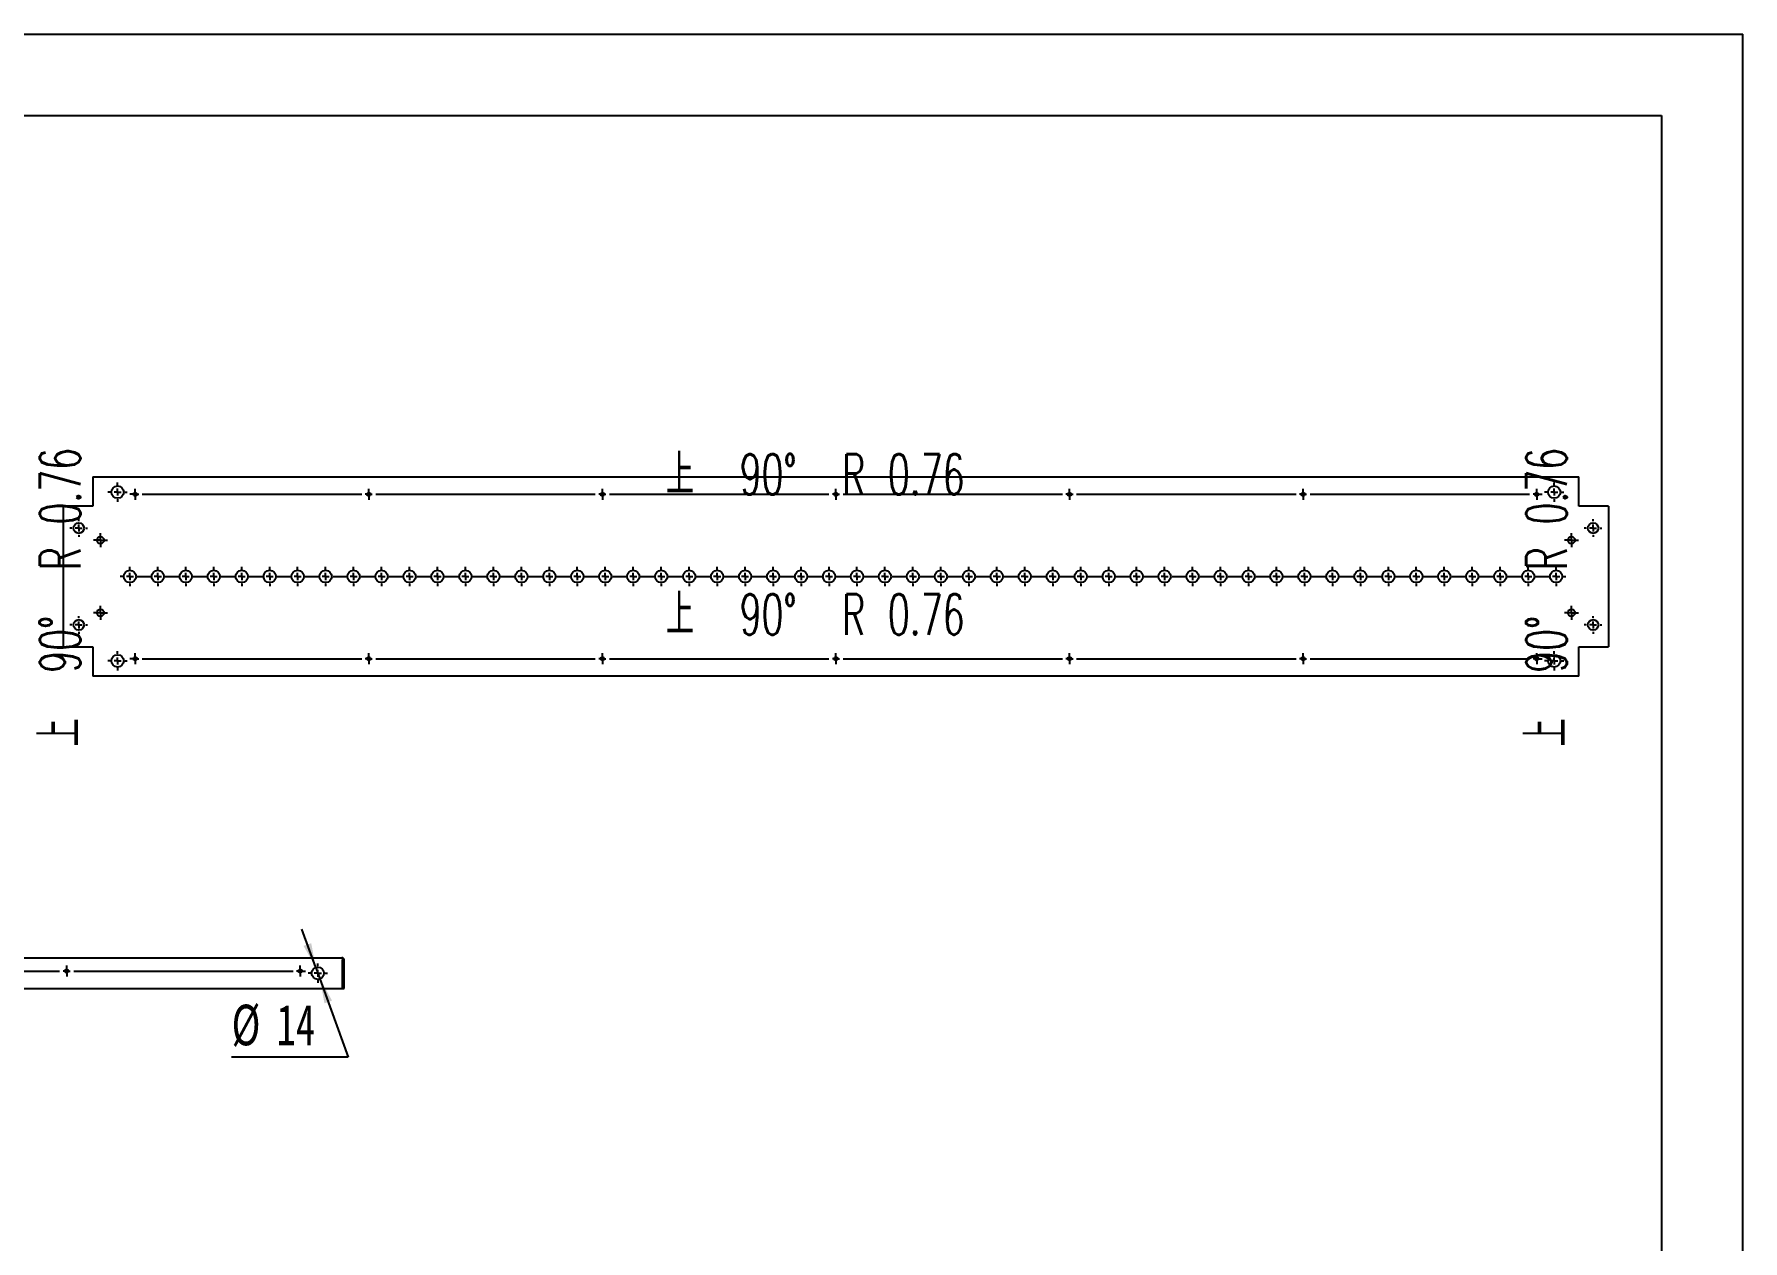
# Model space of a CAD drawing. Extents: x 0 to 3876, y 0 to 2741.
# Drawn here: x 1936 to 3876, y 1370 to 2741 of the extents above; entities that cross this region are included whole.
import ezdxf

# ---------------------------------------------------------------- set-up
doc = ezdxf.new("R2010")
doc.units = 0
doc.header["$LTSCALE"] = 9.228432
doc.layers.get('0').update_dxf_attribs({"linetype": 'CONTINUOUS'})
doc.layers.add('粗实线', color=7, linetype='CONTINUOUS')
doc.layers.add('细实线', color=7, linetype='CONTINUOUS')
doc.styles.add('SLDTEXTSTYLE6', font='TXT', dxfattribs={"width": 0.7})
doc.styles.add('SLDTEXTSTYLE7', font='TXT', dxfattribs={"width": 0.628571, "bigfont": 'bigfont'})
doc.dimstyles.new('SLDDIMSTYLE2', dxfattribs={"dimtxt": 46.142162, "dimasz": 27.685297, "dimexe": 0, "dimexo": 0.0625, "dimgap": 11.535541, "dimtad": 0, "dimtih": 1, "dimtoh": 1, "dimdec": 1, "dimrnd": 1e-09, "dimzin": 12, "dimtxsty": 'SLDTEXTSTYLE6', "dimsah": 1, "dimcen": 0, "dimazin": 3, "dimtfac": 1, "dimtdec": 1, "dimtmove": 0, "dimatfit": 3, "dimtolj": 1, "dimtzin": 12})

# ---------------------------------------------------------------- blocks, each defined once
blk = doc.blocks.new('_D_17')
at = {"layer": '细实线'}
for p, q in [((2255.8, 1680.9), (2240, 1724.3)), ((2255.8, 1680.9), (2260.6, 1667.8)), ((2260.6, 1667.8), (2292.7, 1579.2)), ((2292.7, 1579.2), (2160.3, 1579.2))]:
    blk.add_line(p, q, dxfattribs=at)
for points in [[(2255.8, 1680.9), (2250.7, 1708.5), (2242, 1705.4)], [(2260.6, 1667.8), (2265.7, 1640.2), (2274.3, 1643.3)]]:
    blk.add_solid(points, dxfattribs=at)
at = {"layer": '细实线', "char_height": 46.14, "attachment_point": 1, "style": 'SLDTEXTSTYLE6'}
for s, insert in [('%%c', (2160.3, 1638.7)), ('14', (2211.3, 1638.7))]:
    blk.add_mtext(s, dxfattribs=dict(at, insert=insert))
blk = doc.blocks.new('SW_CENTERMARKSYMBOL_8')
at = {"layer": '细实线', "color": 0}
for p, q in [((-8, 0), (-11, 0)), ((0, 0), (-4, 0)), ((0, 8), (0, 11)), ((0, 0), (0, 4)), ((0, 0), (0, -4)), ((0, 0), (4, 0)), ((8, 0), (11, 0)), ((0, -8), (0, -11))]:
    blk.add_line(p, q, dxfattribs=at)
blk = doc.blocks.new('SW_CENTERMARKSYMBOL_9')
at = {"layer": '细实线', "color": 0}
for p, q in [((-269.2, 0), (-271.3, 0)), ((-265.2, 0), (-269.2, 0)), ((-265.2, 4), (-265.2, 6.1)), ((-265.2, 0), (-265.2, 4)), ((-265.2, 0), (-265.2, -4)), ((-265.2, 0), (-261.2, 0)), ((-257.2, 0), (-8, 0)), ((0, 0), (-4, 0)), ((0, 4), (0, 6.1)), ((0, 0), (0, 4)), ((0, 0), (0, -4)), ((0, 0), (4, 0)), ((8, 0), (257.2, 0)), ((265.2, 0), (261.2, 0)), ((265.2, 4), (265.2, 6.1)), ((265.2, 0), (265.2, 4)), ((265.2, 0), (265.2, -4)), ((265.2, 0), (269.2, 0)), ((273.2, 0), (522.3, 0)), ((530.3, 0), (526.3, 0)), ((530.3, 4), (530.3, 6.1)), ((530.3, 0), (530.3, 4)), ((530.3, 0), (530.3, -4)), ((530.3, 0), (534.3, 0)), ((538.3, 0), (787.5, 0)), ((795.5, 0), (791.5, 0)), ((795.5, 4), (795.5, 6.1)), ((795.5, 0), (795.5, 4)), ((795.5, 0), (795.5, -4)), ((795.5, 0), (799.5, 0)), ((803.5, 0), (1052.7, 0)), ((1060.7, 0), (1056.7, 0)), ((1060.7, 4), (1060.7, 6.1)), ((1060.7, 0), (1060.7, 4)), ((1060.7, 0), (1060.7, -4)), ((1060.7, 0), (1064.7, 0)), ((1068.7, 0), (1317.8, 0)), ((1325.8, 0), (1321.8, 0)), ((1325.8, 4), (1325.8, 6.1)), ((1325.8, 0), (1325.8, 4)), ((1325.8, 0), (1325.8, -4)), ((1325.8, 0), (1329.8, 0)), ((1329.8, 0), (1331.9, 0)), ((-265.2, -4), (-265.2, -6.1)), ((0, -4), (0, -6.1)), ((265.2, -4), (265.2, -6.1)), ((530.3, -4), (530.3, -6.1)), ((795.5, -4), (795.5, -6.1)), ((1060.7, -4), (1060.7, -6.1)), ((1325.8, -4), (1325.8, -6.1))]:
    blk.add_line(p, q, dxfattribs=at)
blk = doc.blocks.new('SW_CENTERMARKSYMBOL_10')
at = {"layer": '细实线', "color": 0}
for p, q in [((-39.75, 0), (-42.75, 0)), ((-31.75, 0), (-35.75, 0)), ((-31.75, 8), (-31.75, 11)), ((-31.75, 0), (-31.75, 4)), ((-31.75, 0), (-31.75, -4)), ((-31.75, 0), (-27.75, 0)), ((-23.75, 0), (-8, 0)), ((0, 0), (-4, 0)), ((0, 8), (0, 11)), ((0, 0), (0, 4)), ((0, 0), (0, -4)), ((0, 0), (4, 0)), ((8, 0), (23.75, 0)), ((31.75, 0), (27.75, 0)), ((31.75, 8), (31.75, 11)), ((31.75, 0), (31.75, 4)), ((31.75, 0), (31.75, -4)), ((31.75, 0), (35.75, 0)), ((39.75, 0), (55.5, 0)), ((63.5, 0), (59.5, 0)), ((63.5, 8), (63.5, 11)), ((63.5, 0), (63.5, 4)), ((63.5, 0), (63.5, -4)), ((63.5, 0), (67.5, 0)), ((71.5, 0), (87.25, 0)), ((95.25, 0), (91.25, 0)), ((95.25, 8), (95.25, 11)), ((95.25, 0), (95.25, 4)), ((95.25, 0), (95.25, -4)), ((95.25, 0), (99.25, 0)), ((103.25, 0), (119, 0)), ((127, 0), (123, 0)), ((127, 8), (127, 11)), ((127, 0), (127, 4)), ((127, 0), (127, -4)), ((127, 0), (131, 0)), ((135, 0), (150.75, 0)), ((158.75, 0), (154.75, 0)), ((158.75, 8), (158.75, 11)), ((158.75, 0), (158.75, 4)), ((158.75, 0), (158.75, -4)), ((158.75, 0), (162.75, 0)), ((166.75, 0), (182.5, 0)), ((190.5, 0), (186.5, 0)), ((190.5, 8), (190.5, 11)), ((190.5, 0), (190.5, 4)), ((190.5, 0), (190.5, -4)), ((190.5, 0), (194.5, 0)), ((198.5, 0), (214.25, 0)), ((222.25, 0), (218.25, 0)), ((222.25, 8), (222.25, 11)), ((222.25, 0), (222.25, 4)), ((222.25, 0), (222.25, -4)), ((222.25, 0), (226.25, 0)), ((230.25, 0), (246, 0)), ((254, 0), (250, 0)), ((254, 8), (254, 11)), ((254, 0), (254, 4)), ((254, 0), (254, -4)), ((254, 0), (258, 0)), ((262, 0), (277.75, 0)), ((285.75, 0), (281.75, 0)), ((285.75, 8), (285.75, 11)), ((285.75, 0), (285.75, 4)), ((285.75, 0), (285.75, -4)), ((285.75, 0), (289.75, 0)), ((293.75, 0), (309.5, 0)), ((317.5, 0), (313.5, 0)), ((317.5, 8), (317.5, 11)), ((317.5, 0), (317.5, 4)), ((317.5, 0), (317.5, -4)), ((317.5, 0), (321.5, 0)), ((325.5, 0), (341.25, 0)), ((349.25, 0), (345.25, 0)), ((349.25, 8), (349.25, 11)), ((349.25, 0), (349.25, 4)), ((349.25, 0), (349.25, -4)), ((349.25, 0), (353.25, 0)), ((357.25, 0), (373, 0)), ((381, 0), (377, 0)), ((381, 8), (381, 11)), ((381, 0), (381, 4)), ((381, 0), (381, -4)), ((381, 0), (385, 0)), ((389, 0), (404.75, 0)), ((412.75, 0), (408.75, 0)), ((412.75, 8), (412.75, 11)), ((412.75, 0), (412.75, 4)), ((412.75, 0), (412.75, -4)), ((412.75, 0), (416.75, 0)), ((420.75, 0), (436.5, 0)), ((444.5, 0), (440.5, 0)), ((444.5, 8), (444.5, 11)), ((444.5, 0), (444.5, 4)), ((444.5, 0), (444.5, -4)), ((444.5, 0), (448.5, 0)), ((452.5, 0), (468.25, 0)), ((476.25, 0), (472.25, 0)), ((476.25, 8), (476.25, 11)), ((476.25, 0), (476.25, 4)), ((476.25, 0), (476.25, -4)), ((476.25, 0), (480.25, 0)), ((484.25, 0), (500, 0)), ((508, 0), (504, 0)), ((508, 8), (508, 11)), ((508, 0), (508, 4)), ((508, 0), (508, -4)), ((508, 0), (512, 0)), ((516, 0), (531.75, 0)), ((539.75, 0), (535.75, 0)), ((539.75, 8), (539.75, 11)), ((539.75, 0), (539.75, 4)), ((539.75, 0), (539.75, -4)), ((539.75, 0), (543.75, 0)), ((547.75, 0), (563.5, 0)), ((571.5, 0), (567.5, 0)), ((571.5, 8), (571.5, 11)), ((571.5, 0), (571.5, 4)), ((571.5, 0), (571.5, -4)), ((571.5, 0), (575.5, 0)), ((579.5, 0), (595.25, 0)), ((603.25, 0), (599.25, 0)), ((603.25, 8), (603.25, 11)), ((603.25, 0), (603.25, 4)), ((603.25, 0), (603.25, -4)), ((603.25, 0), (607.25, 0)), ((611.25, 0), (627, 0)), ((635, 0), (631, 0)), ((635, 8), (635, 11)), ((635, 0), (635, 4)), ((635, 0), (635, -4)), ((635, 0), (639, 0)), ((643, 0), (658.75, 0)), ((666.75, 0), (662.75, 0)), ((666.75, 8), (666.75, 11)), ((666.75, 0), (666.75, 4)), ((666.75, 0), (666.75, -4)), ((666.75, 0), (670.75, 0)), ((674.75, 0), (690.5, 0)), ((698.5, 0), (694.5, 0)), ((698.5, 8), (698.5, 11)), ((698.5, 0), (698.5, 4)), ((698.5, 0), (698.5, -4)), ((698.5, 0), (702.5, 0)), ((706.5, 0), (722.25, 0)), ((730.25, 0), (726.25, 0)), ((730.25, 8), (730.25, 11)), ((730.25, 0), (730.25, 4)), ((730.25, 0), (730.25, -4)), ((730.25, 0), (734.25, 0)), ((738.25, 0), (754, 0)), ((762, 0), (758, 0)), ((762, 8), (762, 11)), ((762, 0), (762, 4)), ((762, 0), (762, -4)), ((762, 0), (766, 0)), ((770, 0), (785.75, 0)), ((793.75, 0), (789.75, 0)), ((793.75, 8), (793.75, 11)), ((793.75, 0), (793.75, 4)), ((793.75, 0), (793.75, -4)), ((793.75, 0), (797.75, 0)), ((801.75, 0), (817.5, 0)), ((825.5, 0), (821.5, 0)), ((825.5, 8), (825.5, 11)), ((825.5, 0), (825.5, 4)), ((825.5, 0), (825.5, -4)), ((825.5, 0), (829.5, 0)), ((833.5, 0), (849.25, 0)), ((857.25, 0), (853.25, 0)), ((857.25, 8), (857.25, 11)), ((857.25, 0), (857.25, 4)), ((857.25, 0), (857.25, -4)), ((857.25, 0), (861.25, 0)), ((865.25, 0), (881, 0)), ((889, 0), (885, 0)), ((889, 8), (889, 11)), ((889, 0), (889, 4)), ((889, 0), (889, -4)), ((889, 0), (893, 0)), ((897, 0), (912.75, 0)), ((920.75, 0), (916.75, 0)), ((920.75, 8), (920.75, 11)), ((920.75, 0), (920.75, 4)), ((920.75, 0), (920.75, -4)), ((920.75, 0), (924.75, 0)), ((928.75, 0), (944.5, 0)), ((952.5, 0), (948.5, 0)), ((952.5, 8), (952.5, 11)), ((952.5, 0), (952.5, 4)), ((952.5, 0), (952.5, -4)), ((952.5, 0), (956.5, 0)), ((960.5, 0), (976.25, 0)), ((984.25, 0), (980.25, 0)), ((984.25, 8), (984.25, 11)), ((984.25, 0), (984.25, 4)), ((984.25, 0), (984.25, -4)), ((984.25, 0), (988.25, 0)), ((992.25, 0), (1008, 0)), ((1016, 0), (1012, 0)), ((1016, 8), (1016, 11)), ((1016, 0), (1016, 4)), ((1016, 0), (1016, -4)), ((1016, 0), (1020, 0)), ((1024, 0), (1039.75, 0)), ((1047.75, 0), (1043.75, 0)), ((1047.75, 8), (1047.75, 11)), ((1047.75, 0), (1047.75, 4)), ((1047.75, 0), (1047.75, -4)), ((1047.75, 0), (1051.75, 0)), ((1055.75, 0), (1071.5, 0)), ((1079.5, 0), (1075.5, 0)), ((1079.5, 8), (1079.5, 11)), ((1079.5, 0), (1079.5, 4)), ((1079.5, 0), (1079.5, -4)), ((1079.5, 0), (1083.5, 0)), ((1087.5, 0), (1103.25, 0)), ((1111.25, 0), (1107.25, 0)), ((1111.25, 8), (1111.25, 11)), ((1111.25, 0), (1111.25, 4)), ((1111.25, 0), (1111.25, -4)), ((1111.25, 0), (1115.25, 0)), ((1119.25, 0), (1135, 0)), ((1143, 0), (1139, 0)), ((1143, 8), (1143, 11)), ((1143, 0), (1143, 4)), ((1143, 0), (1143, -4)), ((1143, 0), (1147, 0)), ((1151, 0), (1166.75, 0)), ((1174.75, 0), (1170.75, 0)), ((1174.75, 8), (1174.75, 11)), ((1174.75, 0), (1174.75, 4)), ((1174.75, 0), (1174.75, -4)), ((1174.75, 0), (1178.75, 0)), ((1182.75, 0), (1198.5, 0)), ((1206.5, 0), (1202.5, 0)), ((1206.5, 8), (1206.5, 11)), ((1206.5, 0), (1206.5, 4)), ((1206.5, 0), (1206.5, -4)), ((1206.5, 0), (1210.5, 0)), ((1214.5, 0), (1230.25, 0)), ((1238.25, 0), (1234.25, 0)), ((1238.25, 8), (1238.25, 11)), ((1238.25, 0), (1238.25, 4)), ((1238.25, 0), (1238.25, -4)), ((1238.25, 0), (1242.25, 0)), ((1246.25, 0), (1262, 0)), ((1270, 0), (1266, 0)), ((1270, 8), (1270, 11)), ((1270, 0), (1270, 4)), ((1270, 0), (1270, -4)), ((1270, 0), (1274, 0)), ((1278, 0), (1293.75, 0)), ((1301.75, 0), (1297.75, 0)), ((1301.75, 8), (1301.75, 11)), ((1301.75, 0), (1301.75, 4)), ((1301.75, 0), (1301.75, -4)), ((1301.75, 0), (1305.75, 0)), ((1309.75, 0), (1325.5, 0)), ((1333.5, 0), (1329.5, 0)), ((1333.5, 8), (1333.5, 11)), ((1333.5, 0), (1333.5, 4)), ((1333.5, 0), (1333.5, -4)), ((1333.5, 0), (1337.5, 0)), ((1341.5, 0), (1357.25, 0)), ((1365.25, 0), (1361.25, 0)), ((1365.25, 8), (1365.25, 11)), ((1365.25, 0), (1365.25, 4)), ((1365.25, 0), (1365.25, -4)), ((1365.25, 0), (1369.25, 0)), ((1373.25, 0), (1389, 0)), ((1397, 0), (1393, 0)), ((1397, 8), (1397, 11)), ((1397, 0), (1397, 4)), ((1397, 0), (1397, -4)), ((1397, 0), (1401, 0)), ((1405, 0), (1420.75, 0)), ((1428.75, 0), (1424.75, 0)), ((1428.75, 8), (1428.75, 11)), ((1428.75, 0), (1428.75, 4)), ((1428.75, 0), (1428.75, -4)), ((1428.75, 0), (1432.75, 0)), ((1436.75, 0), (1452.5, 0)), ((1460.5, 0), (1456.5, 0)), ((1460.5, 8), (1460.5, 11)), ((1460.5, 0), (1460.5, 4)), ((1460.5, 0), (1460.5, -4)), ((1460.5, 0), (1464.5, 0)), ((1468.5, 0), (1484.25, 0)), ((1492.25, 0), (1488.25, 0)), ((1492.25, 8), (1492.25, 11)), ((1492.25, 0), (1492.25, 4)), ((1492.25, 0), (1492.25, -4)), ((1492.25, 0), (1496.25, 0)), ((1500.25, 0), (1516, 0)), ((1524, 0), (1520, 0)), ((1524, 8), (1524, 11)), ((1524, 0), (1524, 4)), ((1524, 0), (1524, -4)), ((1524, 0), (1528, 0)), ((1532, 0), (1547.75, 0)), ((1555.75, 0), (1551.75, 0)), ((1555.75, 8), (1555.75, 11)), ((1555.75, 0), (1555.75, 4)), ((1555.75, 0), (1555.75, -4)), ((1555.75, 0), (1559.75, 0)), ((1563.75, 0), (1579.5, 0)), ((1587.5, 0), (1583.5, 0)), ((1587.5, 8), (1587.5, 11)), ((1587.5, 0), (1587.5, 4)), ((1587.5, 0), (1587.5, -4)), ((1587.5, 0), (1591.5, 0)), ((1595.5, 0), (1598.5, 0)), ((-31.75, -8), (-31.75, -11)), ((0, -8), (0, -11)), ((31.75, -8), (31.75, -11)), ((63.5, -8), (63.5, -11)), ((95.25, -8), (95.25, -11)), ((127, -8), (127, -11)), ((158.75, -8), (158.75, -11)), ((190.5, -8), (190.5, -11)), ((222.25, -8), (222.25, -11)), ((254, -8), (254, -11)), ((285.75, -8), (285.75, -11)), ((317.5, -8), (317.5, -11)), ((349.25, -8), (349.25, -11)), ((381, -8), (381, -11)), ((412.75, -8), (412.75, -11)), ((444.5, -8), (444.5, -11)), ((476.25, -8), (476.25, -11)), ((508, -8), (508, -11)), ((539.75, -8), (539.75, -11)), ((571.5, -8), (571.5, -11)), ((603.25, -8), (603.25, -11)), ((635, -8), (635, -11)), ((666.75, -8), (666.75, -11)), ((698.5, -8), (698.5, -11)), ((730.25, -8), (730.25, -11)), ((762, -8), (762, -11)), ((793.75, -8), (793.75, -11)), ((825.5, -8), (825.5, -11)), ((857.25, -8), (857.25, -11)), ((889, -8), (889, -11)), ((920.75, -8), (920.75, -11)), ((952.5, -8), (952.5, -11)), ((984.25, -8), (984.25, -11)), ((1016, -8), (1016, -11)), ((1047.75, -8), (1047.75, -11)), ((1079.5, -8), (1079.5, -11)), ((1111.25, -8), (1111.25, -11)), ((1143, -8), (1143, -11)), ((1174.75, -8), (1174.75, -11)), ((1206.5, -8), (1206.5, -11)), ((1238.25, -8), (1238.25, -11)), ((1270, -8), (1270, -11)), ((1301.75, -8), (1301.75, -11)), ((1333.5, -8), (1333.5, -11)), ((1365.25, -8), (1365.25, -11)), ((1397, -8), (1397, -11)), ((1428.75, -8), (1428.75, -11)), ((1460.5, -8), (1460.5, -11)), ((1492.25, -8), (1492.25, -11)), ((1524, -8), (1524, -11)), ((1555.75, -8), (1555.75, -11)), ((1587.5, -8), (1587.5, -11))]:
    blk.add_line(p, q, dxfattribs=at)
blk = doc.blocks.new('SW_CENTERMARKSYMBOL_11')
at = {"layer": '细实线', "color": 0}
for p, q in [((-4, 0), (-8, 0)), ((0, 0), (-4, 0)), ((0, 4), (0, 8)), ((0, 0), (0, 4)), ((0, 0), (0, -4)), ((0, 0), (4, 0)), ((4, 0), (8, 0)), ((0, -4), (0, -8))]:
    blk.add_line(p, q, dxfattribs=at)
blk = doc.blocks.new('SW_CENTERMARKSYMBOL_12')
at = {"layer": '细实线', "color": 0}
for p, q in [((-4, 0), (-8, 0)), ((0, 0), (-4, 0)), ((0, 4), (0, 8)), ((0, 0), (0, 4)), ((0, 0), (0, -4)), ((0, 0), (4, 0)), ((4, 0), (8, 0)), ((0, -4), (0, -8))]:
    blk.add_line(p, q, dxfattribs=at)
blk = doc.blocks.new('SW_CENTERMARKSYMBOL_13')
at = {"layer": '细实线', "color": 0}
for p, q in [((-4, 0), (-8, 0)), ((0, 0), (-4, 0)), ((0, 4), (0, 8)), ((0, 0), (0, 4)), ((0, 0), (0, -4)), ((0, 0), (4, 0)), ((4, 0), (8, 0)), ((0, -4), (0, -8))]:
    blk.add_line(p, q, dxfattribs=at)
blk = doc.blocks.new('SW_CENTERMARKSYMBOL_14')
at = {"layer": '细实线', "color": 0}
for p, q in [((-4, 0), (-8, 0)), ((0, 0), (-4, 0)), ((0, 4), (0, 8)), ((0, 0), (0, 4)), ((0, 0), (0, -4)), ((0, 0), (4, 0)), ((4, 0), (8, 0)), ((0, -4), (0, -8))]:
    blk.add_line(p, q, dxfattribs=at)
blk = doc.blocks.new('SW_CENTERMARKSYMBOL_15')
at = {"layer": '细实线', "color": 0}
for p, q in [((-8, 0), (-10, 0)), ((0, 0), (-4, 0)), ((0, 8), (0, 10)), ((0, 0), (0, 4)), ((0, 0), (0, -4)), ((0, 0), (4, 0)), ((8, 0), (10, 0)), ((0, -8), (0, -10))]:
    blk.add_line(p, q, dxfattribs=at)
blk = doc.blocks.new('SW_CENTERMARKSYMBOL_16')
at = {"layer": '细实线', "color": 0}
for p, q in [((-8, 0), (-10, 0)), ((0, 0), (-4, 0)), ((0, 8), (0, 10)), ((0, 0), (0, 4)), ((0, 0), (0, -4)), ((0, 0), (4, 0)), ((8, 0), (10, 0)), ((0, -8), (0, -10))]:
    blk.add_line(p, q, dxfattribs=at)
blk = doc.blocks.new('SW_CENTERMARKSYMBOL_17')
at = {"layer": '细实线', "color": 0}
for p, q in [((-8, 0), (-11, 0)), ((0, 0), (-4, 0)), ((0, 8), (0, 11)), ((0, 0), (0, 4)), ((0, 0), (0, -4)), ((0, 0), (4, 0)), ((8, 0), (11, 0)), ((0, -8), (0, -11))]:
    blk.add_line(p, q, dxfattribs=at)
blk = doc.blocks.new('SW_CENTERMARKSYMBOL_18')
at = {"layer": '细实线', "color": 0}
for p, q in [((-8, 0), (-11, 0)), ((0, 0), (-4, 0)), ((0, 8), (0, 11)), ((0, 0), (0, 4)), ((0, 0), (0, -4)), ((0, 0), (4, 0)), ((8, 0), (11, 0)), ((0, -8), (0, -11))]:
    blk.add_line(p, q, dxfattribs=at)
blk = doc.blocks.new('SW_CENTERMARKSYMBOL_19')
at = {"layer": '细实线', "color": 0}
for p, q in [((-1329.8, 0), (-1331.9, 0)), ((-1325.8, 0), (-1329.8, 0)), ((-1325.8, 4), (-1325.8, 6.1)), ((-1325.8, 0), (-1325.8, 4)), ((-1325.8, 0), (-1325.8, -4)), ((-1325.8, 0), (-1321.8, 0)), ((-1317.8, 0), (-1068.7, 0)), ((-1060.7, 0), (-1064.7, 0)), ((-1060.7, 4), (-1060.7, 6.1)), ((-1060.7, 0), (-1060.7, 4)), ((-1060.7, 0), (-1060.7, -4)), ((-1060.7, 0), (-1056.7, 0)), ((-1052.7, 0), (-803.5, 0)), ((-795.5, 0), (-799.5, 0)), ((-795.5, 4), (-795.5, 6.1)), ((-795.5, 0), (-795.5, 4)), ((-795.5, 0), (-795.5, -4)), ((-795.5, 0), (-791.5, 0)), ((-787.5, 0), (-538.3, 0)), ((-530.3, 0), (-534.3, 0)), ((-530.3, 4), (-530.3, 6.1)), ((-530.3, 0), (-530.3, 4)), ((-530.3, 0), (-530.3, -4)), ((-530.3, 0), (-526.3, 0)), ((-522.3, 0), (-273.2, 0)), ((-265.2, 0), (-269.2, 0)), ((-265.2, 4), (-265.2, 6.1)), ((-265.2, 0), (-265.2, 4)), ((-265.2, 0), (-265.2, -4)), ((-265.2, 0), (-261.2, 0)), ((-257.2, 0), (-8, 0)), ((0, 0), (-4, 0)), ((0, 4), (0, 6.1)), ((0, 0), (0, 4)), ((0, 0), (0, -4)), ((0, 0), (4, 0)), ((8, 0), (257.2, 0)), ((265.2, 0), (261.2, 0)), ((265.2, 4), (265.2, 6.1)), ((265.2, 0), (265.2, 4)), ((265.2, 0), (265.2, -4)), ((265.2, 0), (269.2, 0)), ((269.2, 0), (271.3, 0)), ((-1325.8, -4), (-1325.8, -6.1)), ((-1060.7, -4), (-1060.7, -6.1)), ((-795.5, -4), (-795.5, -6.1)), ((-530.3, -4), (-530.3, -6.1)), ((-265.2, -4), (-265.2, -6.1)), ((0, -4), (0, -6.1)), ((265.2, -4), (265.2, -6.1))]:
    blk.add_line(p, q, dxfattribs=at)
blk = doc.blocks.new('SW_CENTERMARKSYMBOL_20')
at = {"layer": '细实线', "color": 0}
for p, q in [((-8, 0), (-10, 0)), ((0, 0), (-4, 0)), ((0, 8), (0, 10)), ((0, 0), (0, 4)), ((0, 0), (0, -4)), ((0, 0), (4, 0)), ((8, 0), (10, 0)), ((0, -8), (0, -10))]:
    blk.add_line(p, q, dxfattribs=at)
blk = doc.blocks.new('SW_CENTERMARKSYMBOL_21')
at = {"layer": '细实线', "color": 0}
for p, q in [((-8, 0), (-10, 0)), ((0, 0), (-4, 0)), ((0, 8), (0, 10)), ((0, 0), (0, 4)), ((0, 0), (0, -4)), ((0, 0), (4, 0)), ((8, 0), (10, 0)), ((0, -8), (0, -10))]:
    blk.add_line(p, q, dxfattribs=at)
blk = doc.blocks.new('SW_CENTERMARKSYMBOL_22')
at = {"layer": '细实线', "color": 0}
for p, q in [((-8, 0), (-11, 0)), ((0, 0), (-4, 0)), ((0, 8), (0, 11)), ((0, 0), (0, 4)), ((0, 0), (0, -4)), ((0, 0), (4, 0)), ((8, 0), (11, 0)), ((0, -8), (0, -11))]:
    blk.add_line(p, q, dxfattribs=at)
blk = doc.blocks.new('SW_CENTERMARKSYMBOL_23')
at = {"layer": '细实线', "color": 0}
for p, q in [((-8, 0), (-11, 0)), ((0, 0), (-4, 0)), ((0, 8), (0, 11)), ((0, 0), (0, 4)), ((0, 0), (0, -4)), ((0, 0), (4, 0)), ((8, 0), (11, 0)), ((0, -8), (0, -11))]:
    blk.add_line(p, q, dxfattribs=at)
blk = doc.blocks.new('SW_CENTERMARKSYMBOL_24')
at = {"layer": '细实线', "color": 0}
for p, q in [((-1329.8, 0), (-1331.9, 0)), ((-1325.8, 0), (-1329.8, 0)), ((-1325.8, 4), (-1325.8, 6.1)), ((-1325.8, 0), (-1325.8, 4)), ((-1325.8, 0), (-1325.8, -4)), ((-1325.8, 0), (-1321.8, 0)), ((-1317.8, 0), (-1068.7, 0)), ((-1060.7, 0), (-1064.7, 0)), ((-1060.7, 4), (-1060.7, 6.1)), ((-1060.7, 0), (-1060.7, 4)), ((-1060.7, 0), (-1060.7, -4)), ((-1060.7, 0), (-1056.7, 0)), ((-1052.7, 0), (-803.5, 0)), ((-795.5, 0), (-799.5, 0)), ((-795.5, 4), (-795.5, 6.1)), ((-795.5, 0), (-795.5, 4)), ((-795.5, 0), (-795.5, -4)), ((-795.5, 0), (-791.5, 0)), ((-787.5, 0), (-538.3, 0)), ((-530.3, 0), (-534.3, 0)), ((-530.3, 4), (-530.3, 6.1)), ((-530.3, 0), (-530.3, 4)), ((-530.3, 0), (-530.3, -4)), ((-530.3, 0), (-526.3, 0)), ((-522.3, 0), (-273.2, 0)), ((-265.2, 0), (-269.2, 0)), ((-265.2, 4), (-265.2, 6.1)), ((-265.2, 0), (-265.2, 4)), ((-265.2, 0), (-265.2, -4)), ((-265.2, 0), (-261.2, 0)), ((-257.2, 0), (-8, 0)), ((0, 0), (-4, 0)), ((0, 4), (0, 6.1)), ((0, 0), (0, 4)), ((0, 0), (0, -4)), ((0, 0), (4, 0)), ((8, 0), (257.2, 0)), ((265.2, 0), (261.2, 0)), ((265.2, 4), (265.2, 6.1)), ((265.2, 0), (265.2, 4)), ((265.2, 0), (265.2, -4)), ((265.2, 0), (269.2, 0)), ((269.2, 0), (271.3, 0)), ((-1325.8, -4), (-1325.8, -6.1)), ((-1060.7, -4), (-1060.7, -6.1)), ((-795.5, -4), (-795.5, -6.1)), ((-530.3, -4), (-530.3, -6.1)), ((-265.2, -4), (-265.2, -6.1)), ((0, -4), (0, -6.1)), ((265.2, -4), (265.2, -6.1))]:
    blk.add_line(p, q, dxfattribs=at)

msp = doc.modelspace()

# ---------------------------------------------------------------- linework, layer by layer
at = {"color": 7, "linetype": 'CONTINUOUS'}
for p, q in [((2002.84, 2238.25), (2002.84, 2204.7)), ((2002.84, 2238.25), (3689.9, 2238.25)), ((3689.9, 2204.7), (3689.9, 2238.25)), ((1969.29, 2045.14), (1969.29, 2204.7)), ((2002.84, 2204.7), (1969.29, 2204.7)), ((3723.45, 2204.7), (3689.9, 2204.7)), ((3723.45, 2204.7), (3723.45, 2045.14)), ((1969.29, 2045.14), (2002.84, 2045.14)), ((2002.84, 2045.14), (2002.84, 2011.59)), ((3689.9, 2045.14), (3723.45, 2045.14)), ((3689.9, 2011.59), (3689.9, 2045.14)), ((3689.9, 2011.59), (2002.84, 2011.59)), ((599.83, 1691.85), (2285.51, 1691.85)), ((2286.2, 1689.19), (2286.2, 1656.85)), ((2286.27, 1656.85), (2286.27, 1689.19)), ((2286.27, 1689.19), (2288.17, 1689.19)), ((2288.17, 1656.85), (2288.17, 1689.19)), ((599.14, 1656.85), (2286.2, 1656.85)), ((2286.27, 1656.85), (2288.17, 1656.85))]:
    msp.add_line(p, q, dxfattribs=at)
for centre, radius in [((2030.87, 2220.75), 7), ((2050.87, 2218.25), 2.1), ((2316.03, 2218.25), 2.1), ((2581.2, 2218.25), 2.1), ((2846.37, 2218.25), 2.1), ((3111.53, 2218.25), 2.1), ((3376.7, 2218.25), 2.1), ((3641.87, 2218.25), 2.1), ((3661.87, 2220.75), 7), ((1986.79, 2179.87), 6), ((3705.95, 2179.87), 6), ((2011.37, 2166.17), 4), ((3681.37, 2166.17), 4), ((2044.77, 2124.92), 7), ((2076.52, 2124.92), 7), ((2108.27, 2124.92), 7), ((2140.02, 2124.92), 7), ((2171.77, 2124.92), 7), ((2203.52, 2124.92), 7), ((2235.27, 2124.92), 7), ((2267.02, 2124.92), 7), ((2298.77, 2124.92), 7), ((2330.52, 2124.92), 7), ((2362.27, 2124.92), 7), ((2394.02, 2124.92), 7), ((2425.77, 2124.92), 7), ((2457.52, 2124.92), 7), ((2489.27, 2124.92), 7), ((2521.02, 2124.92), 7), ((2552.77, 2124.92), 7), ((2584.52, 2124.92), 7), ((2616.27, 2124.92), 7), ((2648.02, 2124.92), 7), ((2679.77, 2124.92), 7), ((2711.52, 2124.92), 7), ((2743.27, 2124.92), 7), ((2775.02, 2124.92), 7), ((2806.77, 2124.92), 7), ((2838.52, 2124.92), 7), ((2870.27, 2124.92), 7), ((2902.02, 2124.92), 7), ((2933.77, 2124.92), 7), ((2965.52, 2124.92), 7), ((2997.27, 2124.92), 7), ((3029.02, 2124.92), 7), ((3060.77, 2124.92), 7), ((3092.52, 2124.92), 7), ((3124.27, 2124.92), 7), ((3156.02, 2124.92), 7), ((3187.77, 2124.92), 7), ((3219.52, 2124.92), 7), ((3251.27, 2124.92), 7), ((3283.02, 2124.92), 7), ((3314.77, 2124.92), 7), ((3346.52, 2124.92), 7), ((3378.27, 2124.92), 7), ((3410.02, 2124.92), 7), ((3441.77, 2124.92), 7), ((3473.52, 2124.92), 7), ((3505.27, 2124.92), 7), ((3537.02, 2124.92), 7), ((3568.77, 2124.92), 7), ((3600.52, 2124.92), 7), ((3632.27, 2124.92), 7), ((3664.02, 2124.92), 7), ((1986.79, 2069.97), 6), ((2011.37, 2083.67), 4), ((3681.37, 2083.67), 4), ((3705.95, 2069.97), 6), ((2030.87, 2029.09), 7), ((2050.87, 2031.59), 2.1), ((2316.03, 2031.59), 2.1), ((2581.2, 2031.59), 2.1), ((2846.37, 2031.59), 2.1), ((3111.53, 2031.59), 2.1), ((3376.7, 2031.59), 2.1), ((3641.87, 2031.59), 2.1), ((3661.87, 2029.09), 7), ((1973.01, 1676.85), 2.1), ((2238.17, 1676.85), 2.1), ((2258.17, 1674.35), 7)]:
    msp.add_circle(centre, radius, dxfattribs=at)
for points, knots in [([(2285.51, 1691.85), (2285.57, 1691.85), (2285.63, 1691.78), (2285.74, 1691.52), (2285.8, 1691.32), (2285.91, 1690.83), (2285.97, 1690.53), (2286.09, 1689.89), (2286.14, 1689.54), (2286.2, 1689.19)], [0, 0, 0, 0, 0.25, 0.25, 0.5, 0.5, 0.75, 0.75, 1, 1, 1, 1]), ([(2288.17, 1689.19), (2288.17, 1689.54), (2288.1, 1689.89), (2287.84, 1690.53), (2287.64, 1690.83), (2287.15, 1691.32), (2286.85, 1691.52), (2286.21, 1691.78), (2285.86, 1691.85), (2285.51, 1691.85)], [0, 0, 0, 0, 0.25, 0.25, 0.5, 0.5, 0.75, 0.75, 1, 1, 1, 1]), ([(2286.27, 1689.19), (2286.26, 1689.29), (2286.25, 1689.45), (2286.16, 1689.57), (2286.13, 1689.61)], [0, 0, 0, 0, 0.6645413, 1, 1, 1, 1])]:
    msp.add_open_spline(points, degree=3, knots=knots, dxfattribs=at)
at = {"layer": '粗实线'}
for p, q in [((92.28, 2648.56), (3783.66, 2648.56)), ((3783.66, 2648.56), (3783.66, 92.28))]:
    msp.add_line(p, q, dxfattribs=at)
at = {"layer": '细实线'}
for p in [(0, 2740.84), (3875.94, 0)]:
    msp.add_line(p, (3875.94, 2740.84), dxfattribs=at)

# ---------------------------------------------------------------- block references
for name, p in [('SW_CENTERMARKSYMBOL_18', (2030.87, 2220.75)), ('SW_CENTERMARKSYMBOL_17', (3661.87, 2220.75)), ('SW_CENTERMARKSYMBOL_19', (3376.7, 2218.25)), ('SW_CENTERMARKSYMBOL_16', (1986.79, 2179.87)), ('SW_CENTERMARKSYMBOL_13', (2011.37, 2166.17)), ('SW_CENTERMARKSYMBOL_14', (3681.37, 2166.17)), ('SW_CENTERMARKSYMBOL_21', (3705.95, 2179.87)), ('SW_CENTERMARKSYMBOL_10', (2076.52, 2124.92)), ('SW_CENTERMARKSYMBOL_15', (1986.79, 2069.97)), ('SW_CENTERMARKSYMBOL_12', (2011.37, 2083.67)), ('SW_CENTERMARKSYMBOL_11', (3681.37, 2083.67)), ('SW_CENTERMARKSYMBOL_20', (3705.95, 2069.97)), ('SW_CENTERMARKSYMBOL_23', (2030.87, 2029.09)), ('SW_CENTERMARKSYMBOL_24', (3376.7, 2031.59)), ('SW_CENTERMARKSYMBOL_22', (3661.87, 2029.09)), ('SW_CENTERMARKSYMBOL_9', (912.34, 1676.85)), ('SW_CENTERMARKSYMBOL_8', (2258.17, 1674.35))]:
    msp.add_blockref(name, p, dxfattribs=at)

# ---------------------------------------------------------------- texts
at = {"color": 7, "linetype": 'CONTINUOUS', "char_height": 46.1422, "attachment_point": 2, "rotation": 90, "style": 'SLDTEXTSTYLE7'}
for insert in [(1942.47, 2101.43), (3630.05, 2101.43)]:
    msp.add_mtext('上  90°  R 0.76', dxfattribs=dict(at, insert=insert))
at = {"color": 7, "linetype": 'CONTINUOUS', "char_height": 46.1422, "attachment_point": 2, "style": 'SLDTEXTSTYLE7'}
for insert in [(2822.88, 2264.02), (2822.88, 2104.98)]:
    msp.add_mtext('上  90°  R 0.76', dxfattribs=dict(at, insert=insert))

# ---------------------------------------------------------------- dimensions: what is measured, and where the dimension line sits
at = {"layer": '细实线'}
dim = msp.add_diameter_dim_2p(p1=(2260.56, 1667.77), p2=(2255.78, 1680.93), dimstyle='SLDDIMSTYLE2', dxfattribs=at)
dim.commit()
dim.dimension.update_dxf_attribs({"geometry": '_D_17', "text_midpoint": (2212.67, 1610.64), "dimtype": 163})

doc.saveas('drawing.dxf')
